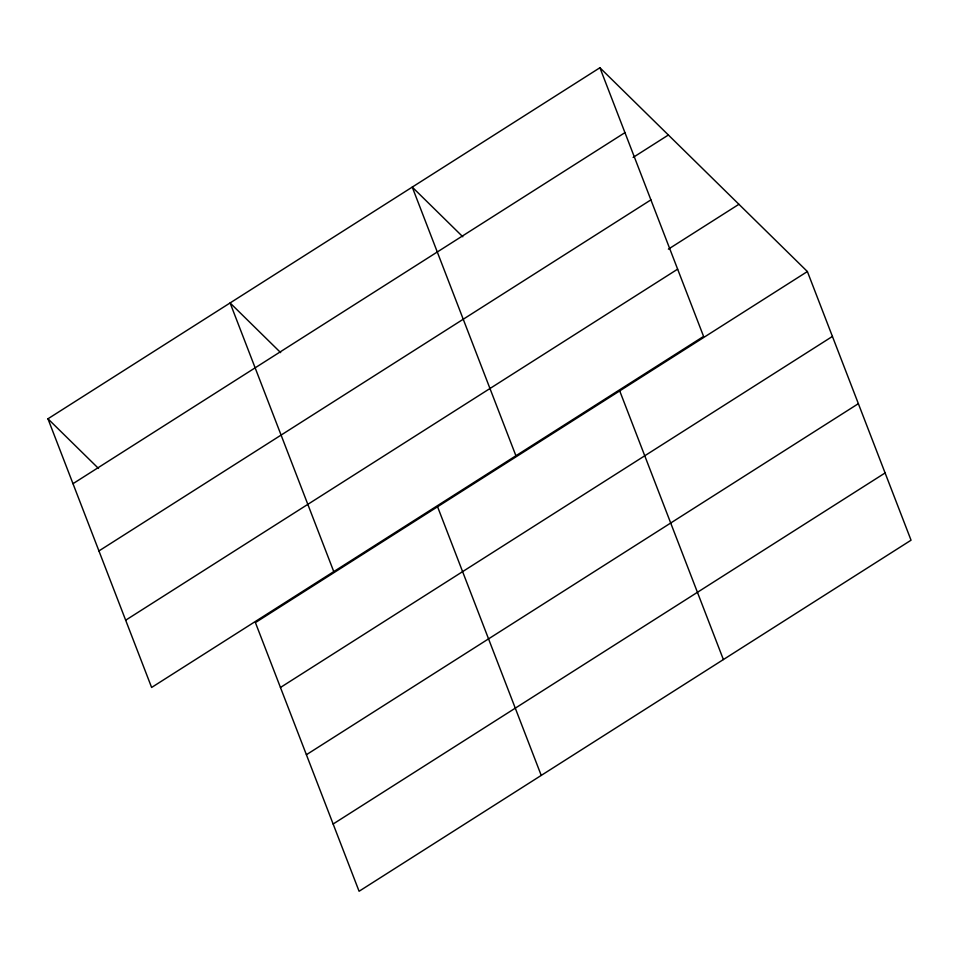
<?xml version="1.0" encoding="UTF-8"?>
<svg xmlns="http://www.w3.org/2000/svg" width="959" height="959" viewBox="0 0 959 959"><rect width="100%" height="100%" fill="white"/><g stroke="black" fill="none" stroke-linecap="round" stroke-linejoin="round"><path stroke-width="1.44" d="M599.914 67.741L703.582 336.405L151.618 687.459L47.95 418.795L599.914 67.741L807.382 271.541L911.05 540.205L359.086 891.259L255.418 622.595L807.382 271.541M72.992 483.684L624.956 132.63M633.12 157.432L668.387 135.003M98.933 550.934L650.897 199.88M668.387 249.148L738.921 204.291M125.665 620.209L677.641 269.155M280.448 687.483L832.424 336.429M306.4 754.721L858.365 403.667M333.133 824.009L885.097 472.955M462.801 236.765L412.25 187.101L515.918 455.765M280.651 352.612L230.1 302.948L333.768 571.612M47.95 418.795L98.513 468.46M619.718 390.9L723.386 659.564M437.568 506.748L541.236 775.411"/></g></svg>
